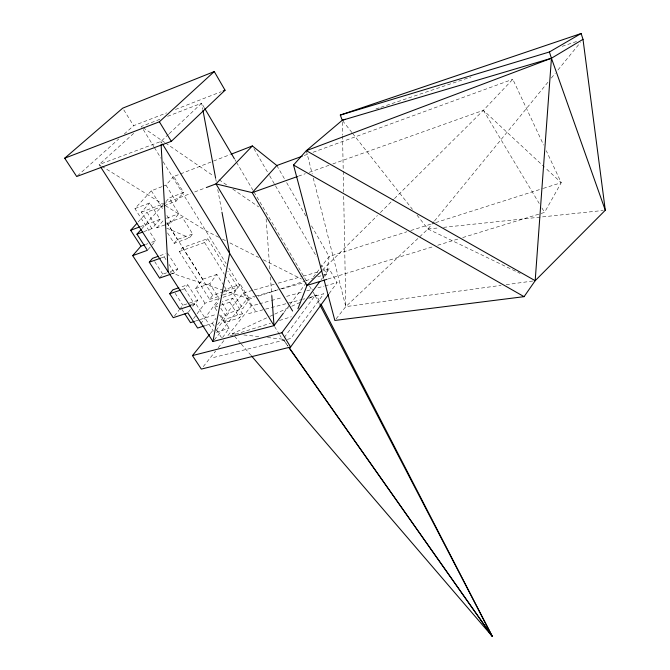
<?xml version="1.0" encoding="UTF-8"?>
<svg xmlns="http://www.w3.org/2000/svg" width="670" height="670" viewBox="0 0 670 670"><rect width="100%" height="100%" fill="white"/><g stroke="black" fill="none" stroke-linecap="round" stroke-linejoin="round"><path stroke-width="0.5" stroke-dasharray="3.35 2.51" d="M462.71 237.565L544.568 212.398L561.234 182.684L546.268 150.717M219.517 314.908L224.416 322.639L239.592 317.806L242.431 313.702L232.733 298.167L222.314 301.584M222.599 337.571L229.081 328.258L219.593 313.267M216.226 330.411L228.411 313.217L242.783 308.585L249.408 299.063L254.357 297.455M224.416 322.639L227.306 318.552L242.431 313.702M221.276 305.009L229.835 302.22L232.733 298.167M223.185 294.917L234.76 291.09L237.657 287.062L227.85 271.216M205.338 325.578L212.365 323.325L215.983 318.3M223.018 297.287L233.579 293.803L240.346 284.39L249.408 299.063M329.137 293.611L337.085 282.589L329.154 268.863L323.166 270.546M200.673 323.861L219.182 298.552L209.836 283.712L216.862 274.407L223.897 285.671M223.772 292.279L226.066 289.139L240.346 284.39M216.795 310.62L214.626 307.187L217.574 303.133L218.654 304.85M284.239 337.521L315.076 295.537L313.058 292.112M225.128 266.819L207.683 238.654L182.525 247.632L179.342 251.51L209.677 299.381L212.658 295.361L237.657 287.062M321.064 279.792L322.312 278.109M322.932 277.271L329.154 268.863M193.521 318.618L196.528 314.573M197.131 313.761L204.953 303.242L219.182 298.552M191.67 305.336L194.643 304.356L197.675 300.336L187.726 284.758L179.82 287.447M283.979 312.429L289.582 304.992M290.202 304.163L307.011 281.861L253.428 191.009M324.741 276.45L326.617 273.955L329.121 256.484L310.478 224.065M188.446 312.061L190.322 309.574M192.826 306.265L195.322 302.949L213.362 331.114M313.309 277.171L319.632 268.896M320.268 268.067L329.121 256.484L406.824 231.778M174.493 316.022L178.94 310.227M204.953 303.242L195.581 288.519L202.717 279.214L216.862 274.407M179.803 309.264L182.877 305.244L197.675 300.336M181.838 289.675L184.627 288.736L187.726 284.758M203.27 366.641L215.598 351.072M218.194 347.797L224.031 340.419M227.926 335.503L251.284 306.006L258.352 304.071M336.147 318.82L345.795 306.634L427.954 229.006L433.892 221.745M179.342 251.51L204.593 242.532L207.683 238.654M214.249 339.891L247.573 298.343L254.625 296.383M171.696 273.879L174.485 272.916L177.651 268.988L167.45 253.009M210.263 333.635L213.554 329.565M217.516 324.69L243.227 292.974L253.218 290.177M159.586 278.084L162.793 274.156L166.512 272.866M434.554 220.933L548.697 81.305M551.335 78.072L555.296 73.231M557.934 70.007L580.362 42.562M167.575 232.934L174.175 243.344L189.518 237.825L192.684 233.972L182.34 217.398L167.014 223.06L165.038 225.346M174.175 243.344L177.391 239.492L192.684 233.972M161.411 257.883L164.217 256.886L165.507 255.337M148.078 249.533L155.549 240.848L134.896 208.596L151.328 190.774L162.031 186.637M163.329 206.008L146.99 212.181L156.948 227.825L171.311 222.524L178.932 213.663L169.158 198.01L183.622 192.508L173.756 176.52L212.574 161.42M156.948 227.825L164.033 219.701M143.799 231.653L151.889 228.654L160.096 219.308L149.737 202.935L134.896 208.596M164.301 205.64L175.959 201.234L183.622 192.508M141.822 228.721L163.329 204.559M165.917 201.645L169.158 198.01M138.154 221.979L146.99 212.181M151.889 228.654L141.353 212.155L149.737 202.935M163.011 186.26L165.925 185.129L173.756 176.52M394.446 198.613L483.38 110.316L512.818 79.261L543.63 145.072M322.555 269.985L377.403 215.539M380.367 212.591L393.7 199.35M168.463 134.369L160.926 141.454L99.093 164.56L100.224 166.311M169.217 133.657L201.636 103.197L204.275 107.677M133.673 133.38L99.093 164.56L100.877 165.666M77.477 175.825L118.791 138.933M124.252 134.059L133.606 125.7L166.679 112.87M240.572 343.224L232.406 333.719L269.131 316.726M270.077 316.29L273.837 314.548M274.784 314.113L290.788 306.709M291.735 306.274L301.148 301.919M308.686 298.435L316.215 294.951L320.528 303.301M175.44 109.478L221.167 91.74M213.546 161.043L230.044 154.628M159.829 119.327L141.353 126.454L153.907 146.772M167.601 116.329L201.636 103.197L202.784 109.369M141.353 212.155L190.774 193.437M194.652 191.963L205.313 187.927M140.415 226.636L160.096 219.308M166.579 218.261L178.932 213.663M304.239 155.49L308.15 154.058M313.049 152.274L512.818 79.261M145.826 244.383L147.768 243.679M151.663 242.264L155.549 240.848M298.418 176.177L305.302 173.723M309.238 172.324L328.92 165.314M332.856 163.916L483.38 110.316L544.442 167.073M160.004 255.664L165.582 253.67M170.222 271.576L177.651 268.988M195.581 288.519L209.836 283.712M375.937 108.942L379.907 107.61M380.895 107.284L471.052 76.975M562.197 46.331L577.063 41.331M190.498 304.548L195.322 302.949M209.677 299.381L222.222 295.236M214.626 307.187L220.329 305.319M258.319 296.173L304.842 281.04M305.83 280.722L312.756 278.469M317.706 276.852L326.617 273.955L321.391 264.943M195.33 321.114L199.183 319.866M200.146 319.557L216.67 314.213M410.81 230.514L434.721 222.909M435.718 222.591L542.306 188.697M543.303 188.379L561.234 182.684L545.204 167.785M216.427 332.253L229.081 328.258M229.936 335.946L270.546 323.258M279.465 320.478L291.358 316.768M327.948 278.996L433.766 246.468M437.753 245.237L458.716 238.796M254.223 289.892L274.206 284.281M278.201 283.167L302.178 276.434M303.183 276.149L319.163 271.668M255.63 296.106L277.799 289.959M281.827 288.845L303.987 282.698M259.357 303.803L270.462 300.771M271.476 300.495L282.581 297.463M286.618 296.358L302.765 291.953M306.801 290.855L312.865 289.197M317.907 287.824L323.97 286.165M324.975 285.897L337.085 282.589M248.553 313.619L264.616 309.373M265.613 309.113L301.743 299.574M302.748 299.314L304.758 298.778M309.774 297.455L323.819 293.745L290.814 338.492L285.797 339.732M213.521 357.487L284.792 339.975M313.25 178.027L345.795 306.634L501.034 285.37M506.21 284.666L535.179 280.697M417 215.103L427.954 229.006L439.369 227.8M443.515 227.356L603.226 210.464M232.406 333.719L236.535 334.163M243.763 334.95L259.257 336.625M267.514 337.521L283.251 339.229L288.058 346.063M170.197 272.648L222.775 290.11M223.763 290.437L247.573 298.343M166.595 228.085L189.518 237.825M427.954 229.006L520.138 273.435M218.763 237.255L205.765 230.681L163.983 204.786M222.482 239.131L226.2 241.007M229.91 242.892L258.704 257.447M263.352 259.793L301.433 279.038M101.765 166.21L163.095 204.233M143.079 127.635L164.644 142.425M165.507 143.011L213.822 176.135M218.998 179.686L226.762 185.004M232.8 189.149L258.679 206.888M241.25 344.02L250.781 355.117M351.918 132.534L342.253 120.273L342.529 134.846M352.562 133.355L412.494 209.383M287.815 346.038L283.008 339.204L282.648 339.69L279.951 335.302M154.72 261.652L162.793 274.156M175.121 293.234L182.877 305.244M181.98 309.498L183.689 312.136M164.217 256.886L166.914 261.107M169.083 264.483L174.485 272.916M184.627 288.736L194.643 304.356M212.365 323.325L214.509 326.684M216.653 330.034L221.469 337.579M151.328 190.774L163.036 209.375M166.897 215.506L171.311 222.524M221.896 302.865L228.411 313.217M166.889 222.457L202.717 279.214M167.014 223.06L177.391 239.492M182.525 247.632L212.658 295.361M220.815 308.275L227.306 318.552M229.835 302.22L239.592 317.806M224.442 286.542L226.066 289.139M123.799 109.914L133.606 125.7M204.593 242.532L224.341 274.315M224.885 275.203L234.76 291.09M165.925 185.129L175.959 201.234M233.579 293.803L242.783 308.585M243.227 292.974L251.284 306.006M154.452 147.651L161.001 158.254M163.187 161.788L226.117 263.62M228.872 268.075L255.722 311.525M162.014 143.229L160.926 141.454L161.043 143.539M274.558 326.524L279.415 334.422M483.38 110.316L539.199 203.445M541.879 207.926L544.568 212.398M234.927 159.653L235.982 161.445M236.518 162.341L252.9 190.113M309.532 286.132L312.555 291.257M253.938 148.648L269.097 174.795M269.625 175.699L316.684 256.828M276.819 165.515L284.583 179.024M286.659 182.625L305.813 215.958M315.076 295.537L319.406 303.87M306.332 150.683L312.228 173.974M215.832 179.317L216.217 181.377M217.75 189.602L221.971 212.231M266.116 218.881L269.951 270.705M270.412 276.928L271.719 294.549M342.554 135.884L343.208 170.247M343.224 171.286L343.618 192.106M343.702 196.277L345.795 306.634"/><path stroke-width="1" d="M283.36 313.25L274.022 325.645L212.943 341.516L229.651 253.377L221.971 212.231M297.949 308.736L306.986 285.437L321.809 270.722M324.129 280.077L334.858 320.444L524.082 296.659L535.179 280.697L605.295 210.246L583 39.337L581.133 33.5L340.301 115.073L342.253 120.273L306.332 150.683L293.527 165.029L323.585 278.058M209.601 334.447L192.458 355.586L201.318 369.095L290.604 347.035L328.526 294.457M192.458 355.586L281.861 332.755L319.825 281.475M190.682 305.662L179.803 309.264L169.753 293.77L172.902 289.8L178.831 287.782M170.758 274.206L159.586 278.084L149.284 262.196L152.559 258.319L158.145 256.325M204.375 325.888L197.617 328.049L187.826 312.89L173.228 317.68L132.694 255.639L140.96 246.158L144.854 244.743M132.694 255.639L147.4 250.32L136.965 234.182L141.127 229.5M140.96 246.158L130.675 230.271L136.789 223.487M302.279 156.211L276.819 165.515L252.18 192.642L215.975 183.89L206.285 187.558M276.819 165.515L252.364 145.943L215.975 183.89L292.614 311.048M171.302 141.345L225.053 90.232L214.266 71.564L122.711 108.155L64.705 158.204L76.698 176.52L171.302 141.345L159.376 121.798L214.266 71.564M583 39.337L551.444 58.24L306.332 150.683L535.179 280.697L551.444 58.24L549.392 51.984L581.133 33.5M223.11 90.986L225.053 90.232M231.016 154.251L252.364 145.943M64.705 158.204L159.376 121.798M130.675 230.271L139.444 227.004M136.965 234.182L142.827 232.013M297.438 176.528L252.18 192.642L306.986 285.437L326.952 279.306M149.284 262.196L160.482 258.218M169.753 293.77L180.908 289.993M345.226 119.268L342.253 120.273L551.444 58.24L605.295 210.246M194.367 321.424L190.514 322.672L184.828 313.887M340.301 115.073L549.392 51.984M293.527 165.029L524.082 296.659M251.459 355.912L492.375 636.5L321.005 304.23M289.021 347.747L492.375 636.5L319.892 304.8M289.256 347.772L492.375 636.5M100.785 167.182L212.943 341.516M162.559 144.117L274.022 325.645L271.794 295.587M281.861 332.755L290.604 347.035M204.802 108.573L234.399 158.757M202.977 110.399L215.64 178.287M161.102 144.586L168.212 271.995"/></g></svg>
